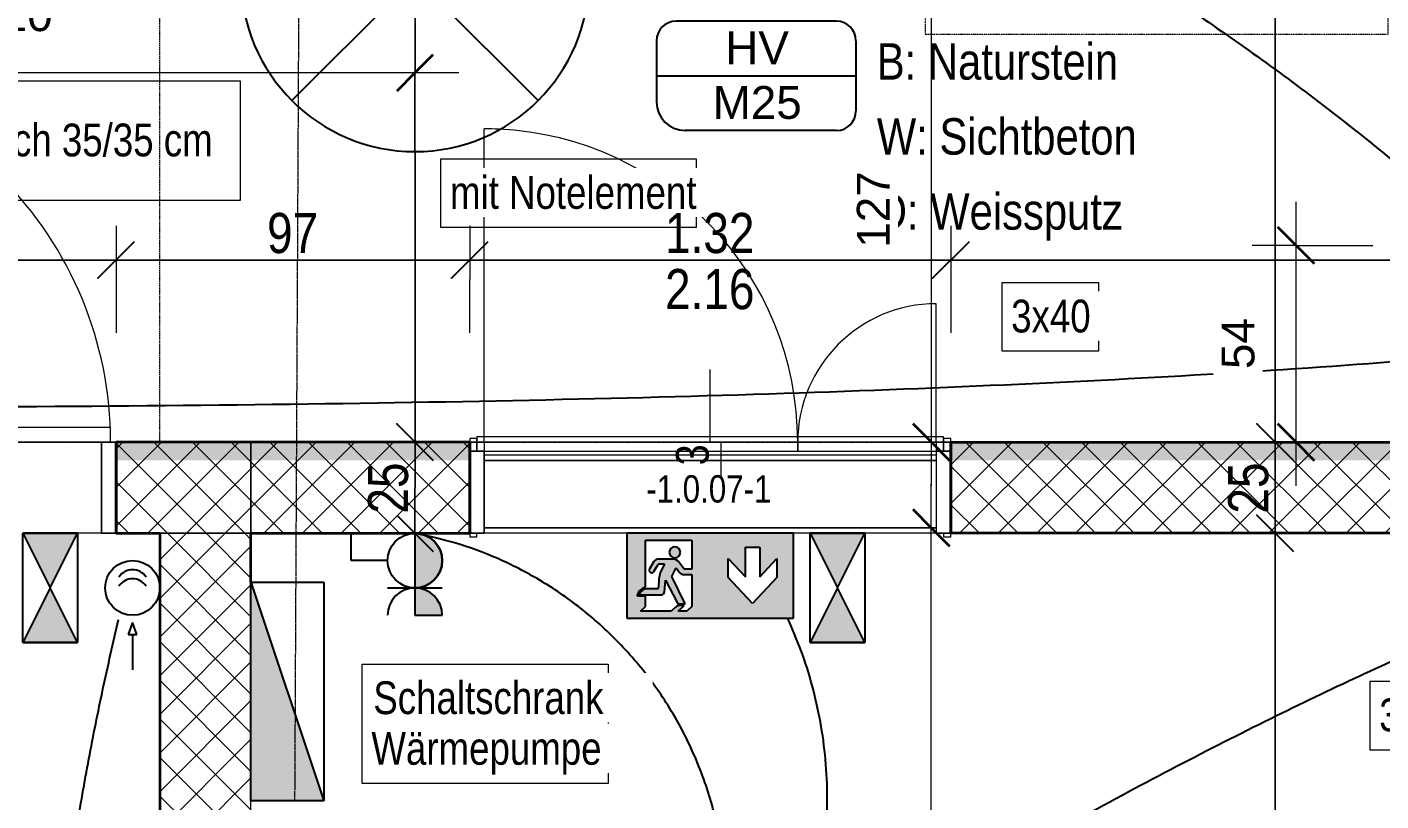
# Model space of a CAD drawing. Header units: millimetres. Extents: x -24363 to 26500, y -21894 to 23000.
# Drawn here: x -2214 to 1500, y -3784 to -1661 of the extents above; entities that cross this region are included whole.
import ezdxf

# ---------------------------------------------------------------- set-up
doc = ezdxf.new("R2010")
doc.units = ezdxf.units.MM
for name, pattern in [('IMPORT-Strich 2_1mm _3_', [3, 2, -1]), ('IMPORT-Strichpunkt 1_5_0_75_0_75mm _3_', [3, 1.5, -0.75, 0, -0.75]), ('IMPORT-Strichpunkt 3_1_1mm Achsen _3_', [5, 3, -1, 0, -1]), ('IMPORT-Unsichtbare Linie _3_', [10000, 0, -10000, 0, 0]), ('Verdeckt 0_75', [1.5, 0.75, -0.75])]:
    doc.linetypes.add(name, pattern=pattern)
for name, color, linetype, lineweight in [('000 Kataster Abbruch', 7, 'Continuous', 5), ('010 Türen Neu', 7, 'Continuous', 5), ('015 Innenwände Bauteilschraffuren Neu', 7, 'Continuous', 5), ('015 Innenwände Neu', 7, 'Continuous', 5), ('030 Bodenaufbauten Neu', 7, 'Continuous', 5), ('035 Decken Neu', 7, 'Continuous', 5), ('080 Raum Innen Kontur Neu', 7, 'Continuous', 5), ('080 Raum Innen Text Neu', 7, 'Continuous', 5), ('110 Bemassungen Ausführung Neu', 7, 'Continuous', 5), ('160 Beschriftungen Ausführung Neu', 7, 'Continuous', 5), ('260 Kennzeichnung Sichtbeton Neu', 7, 'Continuous', 5), ('Allgemeine Beschriftungen', 7, 'Continuous', 5), ('Bemaßungen', 7, 'Continuous', 9), ('Bemaßungen-50', 7, 'Continuous', 9), ('Elektroinstallationen', 7, 'Continuous', 5), ('HLS-Bauteile - Beschriftungen', 7, 'Continuous', 9), ('Kabel', 7, 'Continuous', 5), ('Leuchten', 7, 'Continuous', 5), ('Türen', 7, 'Continuous', 5), ('Wände', 7, 'Continuous', 5)]:
    doc.layers.add(name, color=color, linetype=linetype, lineweight=lineweight)
doc.layers.add('5773_100 Untergeschoss_dwg', color=7, linetype='Continuous', lineweight=5, true_color=0x767676)
doc.layers.add('Detailelemente', color=1, linetype='Continuous', lineweight=25, true_color=0xff0000)
doc.styles.add('Arial Narrow', font='ARIALN.TTF', dxfattribs={"height": 110.000002})
doc.styles.add('Arial Narrow_3', font='ARIALN.TTF', dxfattribs={"height": 90})
doc.styles.add('Arial Narrow_4', font='ARIALN.TTF', dxfattribs={"height": 75})
doc.styles.add('Arial Narrow_9', font='ARIALN.TTF', dxfattribs={"height": 100})
doc.styles.add('Arial_5', font='arial.ttf', dxfattribs={"height": 90})
doc.styles.add('Arial_6', font='arial.ttf', dxfattribs={"width": 0.8, "height": 90})
doc.dimstyles.new('Diagonal_-_1_8_mm_Arial', dxfattribs={"dimscale": 304.8, "dimtxt": 91.823346, "dimasz": 0.328084, "dimexe": 0.393701, "dimexo": 0.246063, "dimgap": 0.287073, "dimtad": 1, "dimdec": 0, "dimlfac": 0.1, "dimzin": 0, "dimdsep": 46, "dimtxsty": 'Arial_5', "dimblk1": 'OBLIQUE', "dimblk2": 'OBLIQUE', "dimsah": 1, "dimcen": 0.09, "dimdle": 0.393701, "dimadec": 3, "dimazin": 2, "dimtfac": 1, "dimtdec": 4, "dimtix": 1, "dimtmove": 0, "dimatfit": 3, "dimfxl": 1, "dimtvp": 1, "dimtfill": 1, "dimtolj": 1, "dimtzin": 0, "dimarcsym": 2})
pattern_1 = [(60.551, (0, 0), (-65.3095, 36.87365), []), (150.551, (0, 0), (36.87365, 65.3095), [])]

# ---------------------------------------------------------------- blocks, each defined once
blk = doc.blocks.new('DirectShape - Modell_Elektroplaner_002-17024818-UG')
at = {"layer": 'Wände', "color": 253, "true_color": 0xa3a3a3}
for p, q in [((7600, 0), (250, 0)), ((250, 0), (250, -250)), ((250, -250), (7600, -250))]:
    blk.add_line(p, q, dxfattribs=at)
blk = doc.blocks.new('DirectShape - Wand-035-17010011-UG')
blk.add_blockref('DirectShape - Modell_Elektroplaner_002-17024818-UG', (0, 0))
blk = doc.blocks.new('DirectShape - Modell_Elektroplaner_002-17037977-UG')
at = {"layer": 'Wände', "color": 253, "true_color": 0xa3a3a3}
for p, q in [((3240, 250), (250, 250)), ((3240, 0), (3240, 250)), ((5530, 250), (4560, 250)), ((4560, 250), (4560, 0)), ((5530, 0), (5530, 250)), ((250, 0), (3240, 0)), ((4560, 0), (5530, 0))]:
    blk.add_line(p, q, dxfattribs=at)
blk = doc.blocks.new('DirectShape - Wand-035-17010456-UG')
blk.add_blockref('DirectShape - Modell_Elektroplaner_002-17037977-UG', (0, 0))
blk = doc.blocks.new('DirectShape - Modell_Elektroplaner_002-17025058-UG')
at = {"layer": 'Türen', "color": 253, "true_color": 0xa3a3a3}
for p, q in [((20, 10), (0, 10)), ((0, 10), (0, 0)), ((900, 15), (20, 15)), ((20, 15), (20, -25)), ((20, 0), (20, 10)), ((900, -25), (900, 15)), ((1300, 15), (900, 15)), ((900, 15), (900, -25)), ((1300, -25), (1300, 15)), ((1320, 10), (1300, 10)), ((1300, 10), (1300, 0)), ((1320, 0), (1320, 10)), ((0, 0), (20, 0)), ((20, 0), (0, 0)), ((0, 0), (0, -25)), ((40, -25), (0, -25)), ((0, -25), (0, -250)), ((0, -25), (20, -25)), ((20, -25), (20, 0)), ((20, -25), (900, -25)), ((40, -250), (40, -25)), ((900, -25), (1300, -25)), ((1320, -25), (1280, -25)), ((1280, -25), (1280, -250)), ((1300, 0), (1320, 0)), ((1320, 0), (1300, 0)), ((1300, 0), (1300, -25)), ((1300, -25), (1320, -25)), ((1320, -25), (1320, 0)), ((1320, -250), (1320, -25)), ((0, -250), (40, -250)), ((20, -250), (0, -250)), ((0, -250), (0, -260)), ((20, -260), (20, -250)), ((1280, -250), (1320, -250)), ((1320, -250), (1300, -250)), ((1300, -250), (1300, -260)), ((1320, -260), (1320, -250)), ((0, -260), (20, -260)), ((1300, -260), (1320, -260))]:
    blk.add_line(p, q, dxfattribs=at)
at = {"layer": 'Türen', "color": 251, "true_color": 0x666666}
for p, q in [((40, -35), (1280, -35)), ((1280, -50), (40, -50)), ((40, -50), (1280, -50)), ((1280, -235), (40, -235)), ((40, -235), (1280, -235)), ((1280, -250), (40, -250))]:
    blk.add_line(p, q, dxfattribs=at)
blk = doc.blocks.new('DirectShape - Tür-014-17037970-UG')
blk.add_blockref('DirectShape - Modell_Elektroplaner_002-17025058-UG', (0, 0))
blk = doc.blocks.new('DirectShape - Modell_Elektroplaner_002-17025098-UG')
at = {"layer": 'Türen', "color": 253, "true_color": 0xa3a3a3}
for p, q in [((1045, 40), (15, 40)), ((15, 40), (15, 0)), ((1045, 0), (1045, 40)), ((40, 0), (0, 0)), ((0, 0), (0, -250)), ((15, 0), (1045, 0)), ((40, -250), (40, 0)), ((1060, 0), (1020, 0)), ((1020, 0), (1020, -250)), ((1060, -250), (1060, 0)), ((0, -250), (40, -250)), ((1020, -250), (1060, -250))]:
    blk.add_line(p, q, dxfattribs=at)
blk = doc.blocks.new('DirectShape - Tür-014-17032164-UG')
blk.add_blockref('DirectShape - Modell_Elektroplaner_002-17025098-UG', (0, 0))
blk = doc.blocks.new('Modell_Elektroplaner_002_ifc-1-UG')
at = {"layer": 'Türen', "color": 251, "lineweight": 5, "true_color": 0x666666, "rotation": 359.9997507419574}
for name, p in [('DirectShape - Tür-014-17032164-UG', (-3030, -2800)), ('DirectShape - Tür-014-17037970-UG', (-1000, -2800))]:
    blk.add_blockref(name, p, dxfattribs=at)
at = {"layer": 'Wände', "color": 251, "lineweight": 5, "true_color": 0x666666}
for name, p, rotation in [('DirectShape - Wand-035-17010456-UG', (3560, -2800), 179.9997507434196), ('DirectShape - Wand-035-17010011-UG', (-1600, -2800), 269.9997517460218)]:
    blk.add_blockref(name, p, dxfattribs=dict(at, rotation=rotation))
blk = doc.blocks.new('tin_Schema0_T13_AP - Schalter Schema 0 T13 AP-17867032-UG')
at = {"layer": 'Detailelemente', "true_color": 0x007fff}
for points in [[(-293.6, -150), (-274.1, -147.4), (-256.1, -140), (-240.5, -128), (-228.6, -112.5), (-221.1, -94.4), (-218.6, -75), (-221.1, -55.6), (-228.6, -37.5), (-240.5, -22), (-256.1, -10), (-274.1, -2.6), (-293.6, 0)], [(-218.6, -225), (-221.1, -205.6), (-228.6, -187.5), (-240.5, -172), (-256.1, -160), (-274.1, -152.6), (-293.6, -150), (-293.6, -225)]]:
    blk.add_hatch(color=150, dxfattribs=at).paths.add_polyline_path(points)
at = {"layer": 'Detailelemente', "color": 150, "true_color": 0x007fff}
for p, q in [((-468.6, -75), (-468.6, 0)), ((-293.6, 0), (-293.6, -150)), ((-368.6, -75), (-468.6, -75)), ((-368.6, -150), (-218.6, -150)), ((-293.6, -150), (-293.6, -225)), ((-293.6, -225), (-218.6, -225))]:
    blk.add_line(p, q, dxfattribs=at)
blk.add_circle((-293.6, -75), 75, dxfattribs=at)
for centre, start, end in [((-293.6, -75), 270, 90), ((-293.6, -225), 0, 180), ((-293.6, -225), 0, 90)]:
    blk.add_arc(centre, 75, start, end, dxfattribs=at)
blk = doc.blocks.new('tin_Piktogramm_90_Wand - Piktogramm unten Wand-17618622-UG')
at = {"layer": 'Detailelemente', "linetype": 'Verdeckt 0_75', "true_color": 0x006441}
h = blk.add_hatch(color=128, dxfattribs=at)
h.paths.add_polyline_path([(203.3, -232.5), (228.7, -232.5), (228.7, 0), (-228.8, 0), (-228.8, -232.5), (52.5, -232.5)])
h.paths.add_polyline_path([(-63.9, -213.7), (-87.6, -213.7), (-71.4, -198.2), (-85.1, -198.2), (-88.7, -198.9), (-92.1, -200.4), (-98.2, -205.5), (-107.1, -213.7), (-191, -213.7), (-178, -200.8), (-178, -172.9), (-199.6, -172.9), (-199.6, -168.7), (-197.4, -162.9), (-193.9, -157.7), (-189.3, -153.4), (-184, -150.3), (-178, -148.5), (-178, -18.8), (-50.9, -18.8), (-50.9, -98.2), (-71.8, -98.2), (-85.1, -80.4), (-89.5, -75.8), (-95, -72.5), (-101.1, -70.6), (-143.5, -70.6), (-146.7, -71.3), (-149.7, -72.8), (-152.3, -74.9), (-154.4, -77.5), (-167.3, -99.4), (-167.4, -103.1), (-165.6, -106.3), (-162.5, -108.2), (-158.8, -108.3), (-157.1, -107.7), (-154.4, -105.1), (-141.3, -84.5), (-139.6, -84), (-125.1, -84), (-137.2, -108.4), (-139.6, -116.4), (-140.8, -124.7), (-142.9, -150.4), (-144.1, -151.6), (-145.9, -152.1), (-173.1, -152.1), (-179, -152.8), (-184.5, -155), (-189.3, -158.6), (-193, -163.2), (-195.5, -168.7), (-131.7, -168.4), (-128.1, -166.3), (-126.8, -164.6), (-125.7, -160.5), (-122.5, -128.8), (-90.8, -189.7), (-87.1, -193.1), (-83.9, -193.8), (-68.6, -193.8), (-105.1, -118.9), (-93.4, -94.4), (-81.5, -109.8), (-78.5, -111.7), (-75.2, -113), (-50.9, -113), (-50.9, -200.8)])
h.paths.add_polyline_path([(116.2, -192.9), (49.4, -121.2), (49.4, -69.3), (96.3, -119.5), (96.3, -38.1), (136.2, -38.1), (136.2, -119.5), (183.1, -69.3), (183.1, -121.2)])
h.paths.add_polyline_path([(-97.1, -67.5), (-93.1, -67), (-89.5, -65.5), (-86.3, -63.1), (-83.9, -59.9), (-82.4, -56.3), (-81.9, -52.3), (-82.6, -47.9), (-83.9, -44.7), (-86.3, -41.6), (-89.5, -39.2), (-93.1, -37.7), (-97.1, -37.1), (-101, -37.7), (-104.7, -39.2), (-107.8, -41.6), (-110.2, -44.7), (-111.8, -48.4), (-112.3, -52.3), (-111.8, -56.3), (-110.2, -59.9), (-107.8, -63.1), (-104.7, -65.5), (-101, -67), (-98.2, -67.4)])
for points in [[(349.5, -150), (424.5, 0), (274.5, 0), (298.5, -47.9)], [(274.5, -300), (424.5, -300), (349.5, -150)]]:
    blk.add_hatch(color=128, dxfattribs=at).paths.add_polyline_path(points)
at = {"layer": 'Detailelemente', "color": 128, "true_color": 0x006441}
for p, q in [((424.5, 0), (274.5, 0)), ((274.5, 0), (349.5, -150)), ((-228.8, 0), (-228.8, -232.5)), ((228.7, 0), (-228.8, 0)), ((-178, -148.5), (-178, -18.8)), ((-178, -18.8), (-50.9, -18.8)), ((-50.9, -18.8), (-50.9, -98.2)), ((228.7, -232.5), (228.7, 0)), ((274.5, 0), (424.5, 0)), ((274.5, -300), (274.5, 0)), ((349.5, -150), (424.5, 0)), ((424.5, 0), (424.5, -300)), ((-101.1, -70.6), (-140.1, -70.6)), ((49.4, -69.3), (96.3, -119.5)), ((49.4, -121.2), (49.4, -69.3)), ((96.3, -119.5), (96.3, -38.1)), ((96.3, -38.1), (136.2, -38.1)), ((136.2, -38.1), (136.2, -119.5)), ((136.2, -119.5), (183.1, -69.3)), ((183.1, -69.3), (183.1, -121.2)), ((-154.4, -77.5), (-166.5, -97.7)), ((-154.4, -105.1), (-142.5, -85.7)), ((-139.6, -84), (-125.1, -84)), ((-125.1, -84), (-137.2, -108.4)), ((-105.1, -118.9), (-93.4, -94.4)), ((-93.4, -94.4), (-83.9, -107.2)), ((-71.8, -98.2), (-85.1, -80.4)), ((-50.9, -98.2), (-71.8, -98.2)), ((-140.8, -124.7), (-142.3, -148.5)), ((-125.7, -160.5), (-122.5, -128.8)), ((-122.5, -128.8), (-90.8, -189.7)), ((-68.6, -193.8), (-105.1, -118.9)), ((-75.2, -113), (-50.9, -113)), ((-50.9, -113), (-50.9, -200.8)), ((116.2, -192.9), (49.4, -121.2)), ((183.1, -121.2), (116.2, -192.9)), ((-199.6, -172.9), (-199.6, -168.7)), ((-178, -172.9), (-199.6, -172.9)), ((-195.5, -168.7), (-133.9, -168.7)), ((-178, -200.8), (-178, -172.9)), ((-145.9, -152.1), (-173.1, -152.1)), ((349.5, -150), (274.5, -300)), ((424.5, -300), (349.5, -150)), ((-191, -213.7), (-178, -200.8)), ((-107.1, -213.7), (-191, -213.7)), ((-95.1, -202.5), (-107.1, -213.7)), ((-87.6, -213.7), (-71.4, -198.2)), ((-63.9, -213.7), (-87.6, -213.7)), ((-71.4, -198.2), (-85.1, -198.2)), ((-83.9, -193.8), (-68.6, -193.8)), ((-50.9, -200.8), (-63.9, -213.7)), ((-228.8, -232.5), (228.7, -232.5)), ((274.5, -300), (424.5, -300)), ((424.5, -300), (274.5, -300))]:
    blk.add_line(p, q, dxfattribs=at)
for centre, radius, start, end in [((-141.9, -85), 14.5, 82.7847, 148.9649), ((-97.1, -52.3), 15.2, 360, 180), ((-97.1, -52.3), 15.2, 180, 360), ((-105.4, -95.6), 25.4, 36.7808, 80.1749), ((-160.5, -101.4), 7.09, 148.4778, 328.4778), ((-139.6, -87.4), 3.35, 90, 149.0179), ((-86.2, -128.2), 54.7, 158.7748, 176.2954), ((-71.7, -98.2), 15.2, 216.5014, 256.3806), ((-173.1, -175.4), 27.3, 100.2985, 165.7337), ((-145.9, -148.5), 3.59, 270, 360), ((-173.1, -175.4), 23.3, 90, 163.2465), ((-133.9, -160.5), 8.13, 270, 0), ((-83.9, -214.5), 16.4, 94.3889, 133.0281), ((-83.9, -185.9), 7.89, 208.9269, 270)]:
    blk.add_arc(centre, radius, start, end, dxfattribs=at)
blk = doc.blocks.new('tin_Piktogramm_90_Wand - Piktogramm unten Wand-V7-UG')
at = {"layer": 'Detailelemente', "linetype": 'Verdeckt 0_75', "true_color": 0x006441}
h = blk.add_hatch(color=128, dxfattribs=at)
h.paths.add_polyline_path([(153.9, -232.5), (228.8, -232.5), (228.8, 0), (-228.8, 0), (-228.8, -232.5), (3.2, -232.5)])
h.paths.add_polyline_path([(-191, -213.7), (-178, -200.8), (-178, -172.9), (-199.6, -172.9), (-199.6, -168.7), (-197.4, -162.9), (-193.9, -157.7), (-189.3, -153.4), (-184, -150.3), (-178, -148.5), (-178, -18.8), (-50.9, -18.8), (-50.9, -98.2), (-71.8, -98.2), (-85.1, -80.4), (-89.5, -75.8), (-95, -72.5), (-101.1, -70.6), (-143.5, -70.6), (-147.6, -71.7), (-149.7, -72.8), (-152.3, -74.9), (-154.4, -77.5), (-167.3, -99.4), (-167.4, -103.1), (-165.6, -106.3), (-162.5, -108.2), (-158.8, -108.3), (-157.1, -107.7), (-154.4, -105.1), (-141.3, -84.5), (-139.6, -84), (-125.1, -84), (-137.2, -108.4), (-139.6, -116.4), (-140.8, -124.7), (-142.9, -150.4), (-144.1, -151.6), (-145.9, -152.1), (-173.1, -152.1), (-179, -152.8), (-184.5, -155), (-189.3, -158.6), (-193, -163.2), (-195.5, -168.7), (-131.7, -168.4), (-128.1, -166.3), (-126.8, -164.6), (-125.7, -160.5), (-122.5, -128.8), (-90.8, -189.7), (-87.1, -193.1), (-83.9, -193.8), (-68.6, -193.8), (-105.1, -118.9), (-93.4, -94.4), (-81.5, -109.8), (-78.5, -111.7), (-75.2, -113), (-50.9, -113), (-50.9, -200.8), (-63.9, -213.7), (-87.6, -213.7), (-71.4, -198.2), (-85.1, -198.2), (-88.7, -198.9), (-92.1, -200.4), (-95.1, -202.5), (-107.1, -213.7), (-147.6, -213.7)])
h.paths.add_polyline_path([(116.2, -192.9), (49.4, -121.2), (49.4, -69.3), (96.3, -119.5), (96.3, -38.1), (136.2, -38.1), (136.2, -119.5), (183.1, -69.3), (183.1, -121.2), (153.9, -152.5)])
h.paths.add_polyline_path([(-97.1, -67.5), (-93.1, -67), (-89.5, -65.5), (-86.3, -63.1), (-83.9, -59.9), (-82.4, -56.3), (-81.9, -52.3), (-82.6, -47.9), (-83.9, -44.7), (-86.3, -41.6), (-89.5, -39.2), (-93.1, -37.7), (-97.1, -37.1), (-101, -37.7), (-104.7, -39.2), (-107.8, -41.6), (-110.2, -44.7), (-111.8, -48.4), (-112.3, -52.3), (-111.8, -56.3), (-110.2, -59.9), (-107.8, -63.1), (-104.7, -65.5), (-101, -67)])
for points in [[(349.5, -150), (424.5, 0), (274.5, 0), (298.5, -47.9)], [(274.5, -300), (424.5, -300), (349.5, -150)]]:
    blk.add_hatch(color=128, dxfattribs=at).paths.add_polyline_path(points)
at = {"layer": 'Detailelemente', "color": 128, "true_color": 0x006441}
for p, q in [((424.5, 0), (274.5, 0)), ((274.5, 0), (349.5, -150)), ((-228.8, 0), (-228.8, -232.5)), ((228.8, 0), (-228.8, 0)), ((-178, -148.5), (-178, -18.8)), ((-178, -18.8), (-50.9, -18.8)), ((-50.9, -18.8), (-50.9, -98.2)), ((228.8, -232.5), (228.8, 0)), ((274.5, 0), (424.5, 0)), ((274.5, -300), (274.5, 0)), ((349.5, -150), (424.5, 0)), ((424.5, 0), (424.5, -300)), ((-101.1, -70.6), (-140.1, -70.6)), ((49.4, -69.3), (96.3, -119.5)), ((49.4, -121.2), (49.4, -69.3)), ((96.3, -119.5), (96.3, -38.1)), ((96.3, -38.1), (136.2, -38.1)), ((136.2, -38.1), (136.2, -119.5)), ((136.2, -119.5), (183.1, -69.3)), ((183.1, -69.3), (183.1, -121.2)), ((-154.4, -77.5), (-166.5, -97.7)), ((-154.4, -105.1), (-142.5, -85.7)), ((-139.6, -84), (-125.1, -84)), ((-125.1, -84), (-137.2, -108.4)), ((-105.1, -118.9), (-93.4, -94.4)), ((-93.4, -94.4), (-83.9, -107.2)), ((-71.8, -98.2), (-85.1, -80.4)), ((-50.9, -98.2), (-71.8, -98.2)), ((-140.8, -124.7), (-142.3, -148.5)), ((-125.7, -160.5), (-122.5, -128.8)), ((-122.5, -128.8), (-90.8, -189.7)), ((-68.6, -193.8), (-105.1, -118.9)), ((-75.2, -113), (-50.9, -113)), ((-50.9, -113), (-50.9, -200.8)), ((116.2, -192.9), (49.4, -121.2)), ((183.1, -121.2), (116.2, -192.9)), ((-199.6, -172.9), (-199.6, -168.7)), ((-178, -172.9), (-199.6, -172.9)), ((-195.5, -168.7), (-133.9, -168.7)), ((-178, -200.8), (-178, -172.9)), ((-145.9, -152.1), (-173.1, -152.1)), ((349.5, -150), (274.5, -300)), ((424.5, -300), (349.5, -150)), ((-191, -213.7), (-178, -200.8)), ((-107.1, -213.7), (-191, -213.7)), ((-95.1, -202.5), (-107.1, -213.7)), ((-87.6, -213.7), (-71.4, -198.2)), ((-63.9, -213.7), (-87.6, -213.7)), ((-71.4, -198.2), (-85.1, -198.2)), ((-83.9, -193.8), (-68.6, -193.8)), ((-50.9, -200.8), (-63.9, -213.7)), ((-228.8, -232.5), (228.8, -232.5)), ((274.5, -300), (424.5, -300)), ((424.5, -300), (274.5, -300))]:
    blk.add_line(p, q, dxfattribs=at)
for centre, radius, start, end in [((-141.9, -85), 14.5, 82.7847, 148.9649), ((-97.1, -52.3), 15.2, 360, 180), ((-97.1, -52.3), 15.2, 180, 360), ((-105.4, -95.6), 25.4, 36.7808, 80.1749), ((-160.5, -101.4), 7.09, 148.4778, 328.4778), ((-139.6, -87.4), 3.35, 90, 149.0179), ((-86.2, -128.2), 54.7, 158.7748, 176.2954), ((-71.7, -98.2), 15.2, 216.5014, 256.3806), ((-173.1, -175.4), 27.3, 100.2985, 165.7337), ((-145.9, -148.5), 3.59, 270, 360), ((-173.1, -175.4), 23.3, 90, 163.2465), ((-133.9, -160.5), 8.13, 270, 0), ((-83.9, -214.5), 16.4, 94.3889, 133.0281), ((-83.9, -185.9), 7.89, 208.9269, 270)]:
    blk.add_arc(centre, radius, start, end, dxfattribs=at)
blk = doc.blocks.new('tin_Decke_Aufbauleuchte_Rund - Anbauleuchte Decke rund 800 mm-17691331-UG')
at = {"layer": 'Leuchten', "color": 150, "lineweight": 25, "true_color": 0x007fff}
for q in [(-337.6, 337.6), (337.6, 337.6), (-337.6, -337.6), (337.6, -337.6)]:
    blk.add_line((0, 0), q, dxfattribs=at)
for start, end in [(360, 180), (180, 360)]:
    blk.add_arc((0, 0), 477.5, start, end, dxfattribs=at)
blk = doc.blocks.new('tin_Beschriftung_Verweis_2 Zeilen - Verteilung_ Leerrohr-18170776-UG')
at = {"layer": 'Elektroinstallationen', "color": 1, "lineweight": 25, "true_color": 0xff0000}
for p, q in [((220, 150), (-220, 150)), ((-273.6, 96.4), (-273.6, -71.4)), ((273.6, 96.4), (273.6, -96.4)), ((-273.6, 0), (273.6, 0)), ((220, -150), (-195, -150))]:
    blk.add_line(p, q, dxfattribs=at)
for centre, radius, start, end in [((-220, 96.4), 53.6, 90, 180), ((220, 96.4), 53.6, 360, 90), ((-195, -71.4), 78.6, 180, 270), ((220, -96.4), 53.6, 270, 0)]:
    blk.add_arc(centre, radius, start, end, dxfattribs=at)
blk = doc.blocks.new('tin_Schaltgerätekombination - Schaltgerätekombination-17850960-UG')
at = {"layer": 'Detailelemente', "linetype": 'Verdeckt 0_75'}
blk.add_hatch(color=256, dxfattribs=at).paths.add_polyline_path([(300, 0), (300, 200), (-300, 0)])
at = {"layer": 'Detailelemente'}
for p, q in [((-300, 0), (300, 200)), ((-300, 0), (-300, 200)), ((-300, 200), (300, 200)), ((300, 200), (300, 0)), ((300, 0), (-300, 0))]:
    blk.add_line(p, q, dxfattribs=at)
blk = doc.blocks.new('tin_PIR_Gr1 - PIR-17795710-UG')
at = {"layer": 'Detailelemente', "color": 150, "true_color": 0x007fff}
for p, q in [((134.3, -63), (101.4, -75)), ((134.3, -87), (134.3, -63)), ((101.4, -75), (134.3, -87)), ((134.3, -75), (231.4, -75))]:
    blk.add_line(p, q, dxfattribs=at)
blk.add_circle((6.4, -75), 75, dxfattribs=at)
for centre in [(1.4, -75), (26.4, -75)]:
    blk.add_arc(centre, 45, 123.5573, 236.4427, dxfattribs=at)
blk = doc.blocks.new('5773_100 Untergeschoss_dwg-17512464-UG')
at = {"layer": '015 Innenwände Bauteilschraffuren Neu', "true_color": 0x808080}
h = blk.add_hatch(dxfattribs=at)
h.set_pattern_fill('FP_1', color=8, style=0, pattern_type=2)
h.set_pattern_definition(pattern_1)
h.paths.add_polyline_path([(1126, -2852.6), (4006.5, -2050.9), (3939.5, -1810.1), (1059, -2611.7)])
h = blk.add_hatch(dxfattribs=at)
h.set_pattern_fill('FP_1', color=8, style=0, pattern_type=2)
h.set_pattern_definition(pattern_1)
h.paths.add_polyline_path([(-277.5, -3243.1), (-145.7, -3206.4), (-212.7, -2965.6), (-1147.2, -3225.6), (-1080.2, -3466.5), (-290.2, -3246.7)])
h = blk.add_hatch(dxfattribs=at)
h.set_pattern_fill('FP_1', color=8, style=0, pattern_type=2)
h.set_pattern_definition(pattern_1)
h.paths.add_polyline_path([(1246.8, -10448.2), (-723.7, -3367.3), (-964.6, -3434.3), (1005.9, -10515.3)])
at = {"layer": '260 Kennzeichnung Sichtbeton Neu', "true_color": 0x002609}
for points in [[(1072.4, -2659.9), (4001.1, -1844.9), (3893.8, -1459.5), (3845.7, -1472.9), (3939.5, -1810.1), (1059, -2611.7)], [(-1133.8, -3273.8), (-200.5, -3014.1), (-213.9, -2965.9), (-1147.2, -3225.6)]]:
    blk.add_hatch(color=98, dxfattribs=at).paths.add_polyline_path(points)
at = {"layer": '000 Kataster Abbruch', "color": 40, "linetype": 'IMPORT-Strich 2_1mm _3_', "true_color": 0xffbf00}
for p, q in [((-921.3, -2171), (-1088.7, -1557.6)), ((-912.5, -2203.2), (-921.3, -2171.2)), ((-472.4, -3816.3), (-912.5, -2203.2)), ((-410.6, -4042.5), (-472.3, -3816.4))]:
    blk.add_line(p, q, dxfattribs=at)
at = {"layer": '010 Türen Neu'}
for p, q in [((-399, -2147.1), (-404.8, -2126.4)), ((1020.4, -2622.4), (918.5, -2256.3)), ((754.6, -2955.9), (710.5, -2968.2)), ((269.7, -3090.8), (-145.7, -3206.4))]:
    blk.add_line(p, q, dxfattribs=at)
at = {"layer": '010 Türen Neu', "linetype": 'IMPORT-Strichpunkt 1_5_0_75_0_75mm _3_'}
blk.add_line((1059, -2611.7), (-212.7, -2965.6), dxfattribs=at)
at = {"layer": '010 Türen Neu', "linetype": 'IMPORT-Strichpunkt 3_1_1mm Achsen _3_'}
for p, q in [((-1147.2, -3225.6), (-2168.4, -3509.8)), ((-1080.2, -3466.5), (-1181.8, -3494.8))]:
    blk.add_line(p, q, dxfattribs=at)
at = {"layer": '010 Türen Neu', "flags": 128}
for points in [[(-174.2, -2954.9), (-107.2, -3195.7), (-145.7, -3206.4), (-212.7, -2965.6), (-174.2, -2954.9), (-399, -2147.1)], [(478.8, -2876.9), (452, -2780.6), (423.1, -2788.7), (369.5, -2596)], [(1126, -2852.6), (1059, -2611.7), (1020.4, -2622.4), (1087.4, -2863.3), (1126, -2852.6), (899.1, -2915.7)]]:
    blk.add_lwpolyline(points, dxfattribs=at)
at = {"layer": '010 Türen Neu', "lineweight": 35, "flags": 128}
for points in [[(1059, -2611.7), (1126, -2852.6)], [(-212.7, -2965.6), (-145.7, -3206.4)], [(-1080.2, -3466.5), (-1147.2, -3225.6)]]:
    blk.add_lwpolyline(points, close=True, dxfattribs=at)
at = {"layer": '010 Türen Neu', "flags": 128}
blk.add_lwpolyline([(-1080.2, -3466.5), (-1118.7, -3477.2), (-1185.7, -3236.4), (-1147.2, -3225.6)], close=True, dxfattribs=at)
at = {"layer": '010 Türen Neu'}
for centre, radius, start, end in [((-174.2, -2954.9), 860, 102.9076, 105.551), ((-174.2, -2954.9), 860, 15.551, 102.9043), ((1020.4, -2622.4), 380, 105.551, 195.551), ((-2154, -3505.8), 1030, 15.551, 105.551)]:
    blk.add_arc(centre, radius, start, end, dxfattribs=at)
at = {"layer": '015 Innenwände Neu', "lineweight": 35, "flags": 128}
for points in [[(4006.5, -2050.9), (1126, -2852.6), (1059, -2611.7), (3939.5, -1810.1), (3845.7, -1472.9), (3903.5, -1456.8), (4086.5, -1405.9), (4247.4, -1983.9), (4569.1, -3140), (4328.2, -3207), (4316.2, -3163.7)], [(-687.7, -3496.9), (-723.7, -3367.3), (-145.7, -3206.4), (-212.7, -2965.6), (-1147.2, -3225.6)], [(-1147.2, -3225.6), (-1080.2, -3466.5), (-964.6, -3434.3), (1005.9, -10515.3)]]:
    blk.add_lwpolyline(points, dxfattribs=at)
at = {"layer": '030 Bodenaufbauten Neu', "flags": 128}
blk.add_lwpolyline([(-3227.4, -898.1), (-2476.7, -3595.6), (-174.2, -2954.9), (3939.5, -1810.1), (3255.9, 646.5), (2423.4, 3637.9)], dxfattribs=at)
at = {"layer": '030 Bodenaufbauten Neu', "linetype": 'IMPORT-Unsichtbare Linie _3_', "flags": 128}
for points in [[(-107.2, -3195.7), (-174.2, -2954.9), (1020.4, -2622.4), (1087.4, -2863.3), (4006.5, -2050.9), (4208.9, -2778.3)], [(-687.7, -3496.9), (-723.7, -3367.3), (-107.2, -3195.7)]]:
    blk.add_lwpolyline(points, dxfattribs=at)
at = {"layer": '035 Decken Neu', "linetype": 'IMPORT-Strich 2_1mm _3_', "flags": 128}
blk.add_lwpolyline([(-687.7, -3496.9), (-790.8, -3126.5), (-2476.7, -3595.6), (-3227.4, -898.1), (-6580, -1831.1), (-7049.1, -145.2), (-5642.6, 246.3), (-7264.6, 6074.8), (1097.7, 8401.9), (-7264.6, 6074.8), (-5642.6, 246.3), (-7049.1, -145.2), (-6580, -1831.1), (-3227.4, -898.1), (-2476.7, -3595.6), (-790.8, -3126.5)], close=True, dxfattribs=at)
blk.add_lwpolyline([(-14803.6, -590.4), (-12693.8, -3.3), (-13873.4, 4235.7), (-7264.6, 6074.8), (-5642.6, 246.3), (-7049.1, -145.2), (-6580, -1831.1), (-3227.4, -898.1), (-2476.7, -3595.6), (-790.8, -3126.5), (-687.7, -3496.9)], dxfattribs=at)
at = {"layer": '035 Decken Neu', "linetype": 'IMPORT-Strichpunkt 3_1_1mm Achsen _3_', "flags": 128}
blk.add_lwpolyline([(307.9, -173.8), (691.2, -1551.5), (1914.8, -1211), (1831.6, -912.3), (2351.9, -767.6), (2091.8, 166.9), (3296.1, 502), (3939.5, -1810.1), (-1031.6, -3193.5), (-1715.3, -736.8)], close=True, dxfattribs=at)
at = {"layer": '080 Raum Innen Kontur Neu', "color": 9, "true_color": 0xc0c0c0}
for p, q in [((754.6, -2955.9), (710.5, -2968.2)), ((269.7, -3090.8), (-723.7, -3367.3)), ((-723.7, -3367.3), (-687.7, -3496.9))]:
    blk.add_line(p, q, dxfattribs=at)
at = {"layer": '080 Raum Innen Kontur Neu', "color": 9, "true_color": 0xc0c0c0, "flags": 128}
for points in [[(-3227.4, -898.1), (-2476.7, -3595.6), (3939.5, -1810.1), (2423.4, 3637.9)], [(4208.9, -2778.3), (4006.5, -2050.9), (899.1, -2915.7)], [(-11576.2, -9577.1), (-11327.7, -10470.2), (107.8, -7287.9), (-964.6, -3434.3), (-1181.8, -3494.8)]]:
    blk.add_lwpolyline(points, dxfattribs=at)
at = {"layer": '110 Bemassungen Ausführung Neu', "color": 254, "true_color": 0xcccccc}
for p, q in [((-699, -1777.5), (-571.1, -2237.5)), ((-571.1, -2237.5), (-699, -1777.5)), ((899.8, -2039.7), (978.5, -2322.7)), ((2006.7, -2348), (1826.1, -2398.2)), ((-371.9, -2393.6), (-293.2, -2676.6)), ((2073.7, -2588.8), (1893.1, -2639.1)), ((-1306.4, -2653.6), (-1227.6, -2936.6)), ((-266.9, -2980.7), (-447.6, -3030.9)), ((-199.9, -3221.5), (-380.5, -3271.8)), ((-780.1, -4097.1), (-701.4, -4380.1))]:
    blk.add_line(p, q, dxfattribs=at)
at = {"layer": '110 Bemassungen Ausführung Neu', "color": 254, "lineweight": 25, "true_color": 0xcccccc}
for p, q in [((-351.8, -3211.9), (-290.2, -3246.7)), ((-290.2, -3246.7), (-228.6, -3281.4))]:
    blk.add_line(p, q, dxfattribs=at)
at = {"layer": '110 Bemassungen Ausführung Neu', "color": 254, "true_color": 0xcccccc, "flags": 128}
for points in [[(1983.4, -2614), (1916.4, -2373.1), (1983.4, -2614), (3953.9, -9694.9), (1983.4, -2614), (1916.4, -2373.1), (1232.7, 83.5), (1916.4, -2373.1)], [(-2302.5, -3028.1), (-1281.3, -2744), (-346.8, -2483.9), (924.9, -2130), (-346.8, -2483.9), (-1281.3, -2744), (-2302.5, -3028.1), (-2610.7, -3113.9), (-2683, -3134)]]:
    blk.add_lwpolyline(points, dxfattribs=at)
for points in [[(2116.6, -1798.4), (924.9, -2130)], [(-571, -2237.5), (-357.2, -3005.8)], [(-290.2, -3246.7), (-357.2, -3005.8)]]:
    blk.add_lwpolyline(points, close=True, dxfattribs=at)
at = {"layer": '110 Bemassungen Ausführung Neu', "color": 254, "lineweight": 25, "true_color": 0xcccccc, "flags": 128}
for points in [[(959.7, -2068.4), (890.1, -2191.6)], [(1977.9, -2407.9), (1854.8, -2338.3)], [(-312, -2422.3), (-381.5, -2545.5)], [(2045, -2648.7), (1921.8, -2579.2)], [(-1246.5, -2682.4), (-1316, -2805.5)], [(-295.7, -3040.6), (-418.8, -2971)]]:
    blk.add_lwpolyline(points, close=True, dxfattribs=at)
at = {"layer": '010 Türen Neu', "color": 254, "true_color": 0xcccccc, "insert": (349.3, -2874.9), "char_height": 90, "width": 68.527, "attachment_point": 1, "rotation": 105.551, "line_spacing_factor": 0.974696, "style": 'Arial Narrow_3'}
blk.add_mtext('3', dxfattribs=at)
at = {"layer": '080 Raum Innen Text Neu', "color": 254, "true_color": 0xcccccc, "char_height": 100, "attachment_point": 1, "rotation": 15.551, "line_spacing_factor": 0.974696, "style": 'Arial Narrow_9'}
for s, insert, width in [('B: Naturstein', (569.9, -1611.2), 793.315), ('W: Sichtbeton', (625.1, -1809.5), 854.717), ('D: Weissputz', (680.3, -2007.8), 809.28)]:
    blk.add_mtext(s, dxfattribs=dict(at, insert=insert, width=width))
at = {"layer": '110 Bemassungen Ausführung Neu', "color": 254, "true_color": 0xcccccc, "char_height": 110, "attachment_point": 1, "line_spacing_factor": 0.974696, "style": 'Arial Narrow'}
for s, insert, width, rotation in [('1.32', (135, -2215.8), 293.138, 15.551), ('2.16', (176.3, -2364.1), 293.138, 15.551), ('25', (1844.5, -2596.4), 167.507, 105.551), ('97', (-916.9, -2508.5), 167.507, 15.551), ('25', (-429.1, -3229.1), 167.507, 105.551)]:
    blk.add_mtext(s, dxfattribs=dict(at, insert=insert, width=width, rotation=rotation))
at = {"layer": '160 Beschriftungen Ausführung Neu', "color": 254, "true_color": 0xcccccc, "insert": (278, -2923.1), "char_height": 75, "width": 410.801, "attachment_point": 1, "rotation": 15.551, "line_spacing_factor": 0.974696, "style": 'Arial Narrow_4'}
blk.add_mtext('-1.0.07-1', dxfattribs=at)
blk = doc.blocks.new('DIMBLOCK6-UG')
at = {"layer": 'Bemaßungen-50'}
for p, q in [((266.5, -4925), (266.5, -2915)), ((266.5, -3035), (146.5, -3035)), ((266.5, -3035), (270.8, -3035)), ((266.5, -4805), (-538.2, -4805)), ((266.5, -4805), (386.5, -4805))]:
    blk.add_line(p, q, dxfattribs=at)
at = {"layer": 'Bemaßungen-50', "lineweight": 35}
for p, q in [((266.5, -3035), (216.5, -2985)), ((266.5, -3035), (316.5, -3085)), ((266.5, -4805), (216.5, -4755)), ((266.5, -4805), (316.5, -4855))]:
    blk.add_line(p, q, dxfattribs=at)
at = {"layer": 'Bemaßungen-50', "color": 0, "insert": (62.2, -4023.8), "char_height": 90, "width": 249.194, "attachment_point": 1, "rotation": 90, "line_spacing_factor": 0.941778, "style": 'Arial_5', "bg_fill": 3, "box_fill_scale": 1.25, "bg_fill_color": 256, "bg_fill_true_color": 13158600, "bg_fill_transparency": 0}
blk.add_mtext('177', dxfattribs=at)
blk = doc.blocks.new('_Oblique')
at = {"color": 0, "linetype": 'ByBlock', "lineweight": -2}
blk.add_line((-0.5, -0.5), (0.5, 0.5), dxfattribs=at)
blk = doc.blocks.new('DIMBLOCK20-UG')
at = {"layer": 'Bemaßungen-50'}
for p, q in [((266.6, -2920), (266.6, -1405)), ((266.6, -1525), (-597.5, -1525)), ((266.6, -1525), (386.6, -1525)), ((266.6, -2800), (146.6, -2800)), ((266.6, -2800), (270.8, -2800))]:
    blk.add_line(p, q, dxfattribs=at)
at = {"layer": 'Bemaßungen-50', "lineweight": 35}
for p, q in [((266.6, -1525), (216.6, -1475)), ((266.6, -1525), (316.6, -1575)), ((266.6, -2800), (216.6, -2750)), ((266.6, -2800), (316.6, -2850))]:
    blk.add_line(p, q, dxfattribs=at)
at = {"layer": 'Bemaßungen-50', "color": 0, "insert": (62.2, -2266.3), "char_height": 90, "width": 249.194, "attachment_point": 1, "rotation": 90, "line_spacing_factor": 0.941778, "style": 'Arial_5', "bg_fill": 3, "box_fill_scale": 1.25, "bg_fill_color": 256, "bg_fill_true_color": 13158600, "bg_fill_transparency": 0}
blk.add_mtext('127', dxfattribs=at)
blk = doc.blocks.new('DIMBLOCK21-UG')
at = {"layer": 'Bemaßungen-50', "lineweight": 35}
for p, q in [((-3350, -1786.3), (-3300, -1736.3)), ((-1150, -1786.3), (-1100, -1736.3)), ((-3350, -1786.3), (-3400, -1836.3)), ((-1150, -1786.3), (-1200, -1836.3))]:
    blk.add_line(p, q, dxfattribs=at)
at = {"layer": 'Bemaßungen-50'}
for p, q in [((-3350, -1786.3), (-3350, -1782)), ((-1150, -1786.3), (-1150, -1782)), ((-1030, -1786.3), (-3470, -1786.3)), ((-3350, -1786.3), (-3350, -1906.3)), ((-1150, -1786.3), (-1150, -1906.3))]:
    blk.add_line(p, q, dxfattribs=at)
at = {"layer": 'Bemaßungen-50', "color": 0, "insert": (-2353.8, -1581.9), "char_height": 90, "width": 249.194, "attachment_point": 1, "line_spacing_factor": 0.941778, "style": 'Arial_5', "bg_fill": 3, "box_fill_scale": 1.25, "bg_fill_color": 256, "bg_fill_true_color": 13158600, "bg_fill_transparency": 0}
blk.add_mtext('220', dxfattribs=at)
blk = doc.blocks.new('DIMBLOCK22-UG')
at = {"layer": 'Bemaßungen-50'}
for p, q in [((1267.2, -2920), (1267.2, -2140)), ((1267.2, -2260), (1147.2, -2260)), ((1267.2, -2260), (1477.5, -2260)), ((1267.2, -2800), (1147.2, -2800)), ((1267.2, -2800), (1271.5, -2800))]:
    blk.add_line(p, q, dxfattribs=at)
at = {"layer": 'Bemaßungen-50', "lineweight": 35}
for p, q in [((1267.2, -2260), (1217.2, -2210)), ((1267.2, -2260), (1317.2, -2310)), ((1267.2, -2800), (1217.2, -2750)), ((1267.2, -2800), (1317.2, -2850))]:
    blk.add_line(p, q, dxfattribs=at)
at = {"layer": 'Bemaßungen-50', "color": 0, "insert": (1062.9, -2599.2), "char_height": 90, "width": 166.13, "attachment_point": 1, "rotation": 90, "line_spacing_factor": 0.941778, "style": 'Arial_5', "bg_fill": 3, "box_fill_scale": 1.25, "bg_fill_color": 256, "bg_fill_true_color": 13158600, "bg_fill_transparency": 0}
blk.add_mtext('54', dxfattribs=at)

msp = doc.modelspace()

# ---------------------------------------------------------------- linework, layer by layer
at = {"layer": 'Allgemeine Beschriftungen', "color": 128, "lineweight": 18, "true_color": 0x006441, "flags": 128}
msp.add_lwpolyline([(-1079, -2022.1), (-378.2, -2022.1), (-378.2, -2211.1), (-1079, -2211.1)], close=True, dxfattribs=at)
at = {"layer": 'Allgemeine Beschriftungen', "color": 1, "lineweight": 18, "true_color": 0xff0000, "flags": 128}
for points in [[(460.6, -2361.4), (725, -2361.4), (725, -2550.4), (460.6, -2550.4)], [(-1294.7, -3408.8), (-620.3, -3408.8), (-620.3, -3736.8), (-1294.7, -3736.8)], [(1470.6, -3456), (1634.2, -3456), (1634.2, -3645), (1470.6, -3645)]]:
    msp.add_lwpolyline(points, close=True, dxfattribs=at)
at = {"layer": 'HLS-Bauteile - Beschriftungen', "flags": 128}
msp.add_lwpolyline([(-3085.4, -1808.7), (-1629.2, -1808.7), (-1629.2, -2136.7), (-3085.4, -2136.7)], close=True, dxfattribs=at)
at = {"layer": 'Kabel', "color": 150, "lineweight": 25, "true_color": 0x007fff}
for points, weights in [([(-1646.8, -563.7), (149.6, -854.6), (1619.1, -2099.1)], [1, 0.96135384408, 1]), ([(-538.2, -4738.3), (618.4, -3374.6), (-1150, -3050)], [1, 0.496646815165, 1]), ([(-2117, -6811.8), (-4862, -5449.9), (-2540.6, -3282.5)], [1, 0.548050018818, 1]), ([(-538.2, -4762.8), (292.3, -4196), (-127.6, -3282.5)], [1, 0.763968101142, 1])]:
    msp.add_rational_spline(points, weights, degree=2, dxfattribs=at)
at = {"layer": 'Kabel', "color": 1, "lineweight": 25, "true_color": 0xff0000}
for points in [[(-5718.8, -2671.4), (3408.8, -2850), (3935, -2021.8)], [(-771.2, -4690), (2569.9, -2566.4), (3453.4, -3063.2)]]:
    msp.add_open_spline(points, degree=2, dxfattribs=at)
msp.add_rational_spline([(-3628.3, -2979.6), (-2318.8, -3798.2), (-1063.2, -4697.2)], [1, 0.9995094881, 1], degree=2, dxfattribs=at)
at = {"layer": 'Kabel', "color": 150, "lineweight": 25, "true_color": 0x007fff}
msp.add_open_spline([(-2117, -6775), (-2346, -4905), (-1963.3, -3286.2)], degree=2, dxfattribs=at)

# ---------------------------------------------------------------- block references
at = {"lineweight": 5}
msp.add_blockref('Modell_Elektroplaner_002_ifc-1-UG', (0, 0), dxfattribs=at)
at = {"layer": '5773_100 Untergeschoss_dwg', "color": 254, "true_color": 0xcccccc, "rotation": 344.449}
msp.add_blockref('5773_100 Untergeschoss_dwg-17512464-UG', (0, 0), dxfattribs=at)
at = {"layer": 'Detailelemente', "color": 128, "true_color": 0x006441}
for name, p in [('tin_Piktogramm_90_Wand - Piktogramm unten Wand-17618622-UG', (-2500, -3050)), ('tin_Piktogramm_90_Wand - Piktogramm unten Wand-V7-UG', (-340, -3050))]:
    msp.add_blockref(name, p, dxfattribs=at)
at = {"layer": 'Detailelemente', "color": 150, "true_color": 0x007fff}
msp.add_blockref('tin_Schema0_T13_AP - Schalter Schema 0 T13 AP-17867032-UG', (-856.5, -3050), dxfattribs=at)
at = {"layer": 'Detailelemente', "color": 150, "true_color": 0x007fff, "rotation": 269.9999999999994}
msp.add_blockref('tin_PIR_Gr1 - PIR-17795710-UG', (-1850, -3193.5), dxfattribs=at)
at = {"layer": 'Detailelemente', "rotation": 269.9999999999995}
msp.add_blockref('tin_Schaltgerätekombination - Schaltgerätekombination-17850960-UG', (-1600, -3484.5), dxfattribs=at)
at = {"layer": 'Elektroinstallationen', "color": 1, "lineweight": 25, "true_color": 0xff0000}
msp.add_blockref('tin_Beschriftung_Verweis_2 Zeilen - Verteilung_ Leerrohr-18170776-UG', (-213.9, -1794.7), dxfattribs=at)
at = {"layer": 'Leuchten', "color": 150, "lineweight": 25, "true_color": 0x007fff}
msp.add_blockref('tin_Decke_Aufbauleuchte_Rund - Anbauleuchte Decke rund 800 mm-17691331-UG', (-1150, -1525), dxfattribs=at)

# ---------------------------------------------------------------- texts
at = {"layer": 'Allgemeine Beschriftungen', "color": 1, "lineweight": 18, "true_color": 0xff0000, "char_height": 90, "attachment_point": 1, "style": 'Arial_5'}
for s, insert, width in [('HV', (-298.8, -1672.7), 208.439), ('M25', (-333.5, -1822.7), 292.616)]:
    msp.add_mtext(s, dxfattribs=dict(at, insert=insert, width=width))
at = {"layer": 'HLS-Bauteile - Beschriftungen', "insert": (-2990.9, -1925.6), "char_height": 90, "width": 1532.826, "attachment_point": 1, "style": 'Arial_6'}
msp.add_mtext('Deckendurchbruch 35/35 cm', dxfattribs=at)

# ---------------------------------------------------------------- next in the draw order: texts
at = {"layer": 'Allgemeine Beschriftungen', "color": 128, "lineweight": 18, "true_color": 0x006441, "insert": (-1054, -2069.6), "char_height": 90, "width": 785.654, "attachment_point": 1, "style": 'Arial_6', "bg_fill": 3, "box_fill_scale": 1.25, "bg_fill_color": 256, "bg_fill_true_color": 13158600, "bg_fill_transparency": 0}
msp.add_mtext('mit Notelement', dxfattribs=at)
at = {"layer": 'Allgemeine Beschriftungen', "color": 1, "lineweight": 18, "true_color": 0xff0000, "char_height": 90, "attachment_point": 1, "style": 'Arial_6', "bg_fill": 3, "box_fill_scale": 1.25, "bg_fill_color": 256, "bg_fill_true_color": 13158600, "bg_fill_transparency": 0}
for s, insert, width in [('3x40', (485.6, -2408.8), 256.54), ('Schaltschrank', (-1264.4, -3456.2), 743.966), ('32', (1495.6, -3503.5), 134.684)]:
    msp.add_mtext(s, dxfattribs=dict(at, insert=insert, width=width))

# ---------------------------------------------------------------- next in the draw order: dimensions: what is measured, and where the dimension line sits
at = {"layer": 'Bemaßungen'}
for base, p1, p2, angle, override, picture, middle in [((-3350, -1786.3), (-1150, -1857), (-3350, -1857), 0, {"dimpost": '<>', "dimfxl": 2200.007699}, 'DIMBLOCK21-UG', (-2250, -1652.8)), ((1267.2, -2260), (1196.5, -2800), (1552.5, -2260), 89.9998, {"dimpost": '<>', "dimfxl": 646.771504}, 'DIMBLOCK22-UG', (1134, -2530))]:
    dim = msp.add_linear_dim(base=base, p1=p1, p2=p2, angle=angle, dimstyle='Diagonal_-_1_8_mm_Arial', override=override, dxfattribs=at)
    dim.commit()
    dim.dimension.update_dxf_attribs({"geometry": picture, "text_midpoint": middle})

# ---------------------------------------------------------------- next in the draw order: texts
at = {"layer": 'Allgemeine Beschriftungen', "color": 1, "lineweight": 18, "true_color": 0xff0000, "insert": (-1269.7, -3595.1), "char_height": 90, "width": 753.586, "attachment_point": 1, "style": 'Arial_6', "bg_fill": 3, "box_fill_scale": 1.25, "bg_fill_color": 256, "bg_fill_true_color": 13158600, "bg_fill_transparency": 0}
msp.add_mtext('Wärmepumpe', dxfattribs=at)

# ---------------------------------------------------------------- next in the draw order: dimensions: what is measured, and where the dimension line sits
at = {"layer": 'Bemaßungen'}
dim = msp.add_linear_dim(base=(266.5, -3035), p1=(-613.2, -4805), p2=(195.8, -3035), angle=90, dimstyle='Diagonal_-_1_8_mm_Arial', override={"dimpost": '<>', "dimfxl": 1946.120653}, dxfattribs=at)
dim.commit()
dim.dimension.update_dxf_attribs({"geometry": 'DIMBLOCK6-UG', "text_midpoint": (133.9, -3920)})

# ---------------------------------------------------------------- next in the draw order: dimensions: what is measured, and where the dimension line sits
dim = msp.add_linear_dim(base=(266.6, -1525), p1=(195.8, -2800), p2=(-672.5, -1525), angle=89.9998, dimstyle='Diagonal_-_1_8_mm_Arial', override={"dimpost": '<>', "dimfxl": 1542.607476}, dxfattribs=at)
dim.commit()
dim.dimension.update_dxf_attribs({"geometry": 'DIMBLOCK20-UG', "text_midpoint": (133.9, -2162.5)})

doc.saveas('drawing.dxf')
